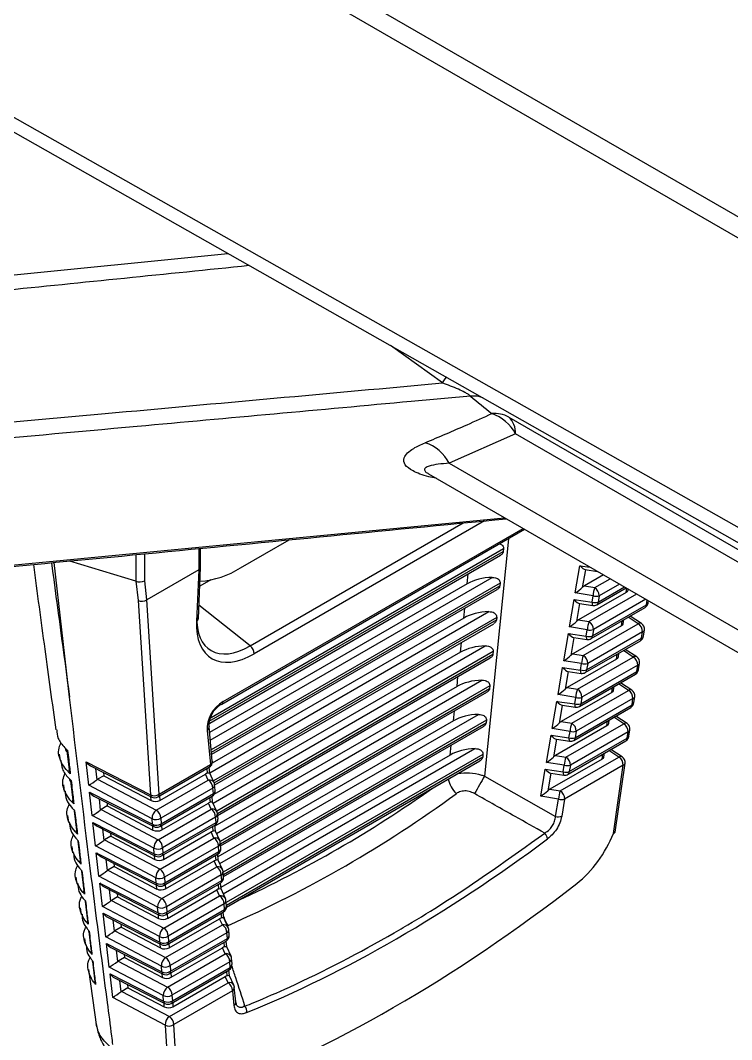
# Model space of a CAD drawing. Extents: x 2 to 136, y 1 to 99.
# Drawn here: x 13.656 to 14.772, y 78.364 to 79.963 of the extents above; entities that cross this region are included whole.
import ezdxf

# ---------------------------------------------------------------- set-up
doc = ezdxf.new("R2010")
doc.units = 0
doc.header["$MEASUREMENT"] = 0
doc.layers.add('OBJECT', color=7, linetype='CONTINUOUS')

msp = doc.modelspace()

# ---------------------------------------------------------------- linework, layer by layer
at = {"layer": 'OBJECT'}
for p, q in [((16.1177, 78.8832), (12.8057, 80.7952)), ((12.8057, 80.7625), (16.1177, 78.8505)), ((13.1538, 79.5144), (13.9816, 79.597)), ((14.3184, 79.3939), (14.2369, 79.4524)), ((14.4224, 79.3402), (17.1935, 77.7405)), ((14.4329, 79.3143), (14.3291, 79.268)), ((17.2029, 77.7152), (14.4329, 79.3143)), ((14.3291, 79.268), (17.1991, 77.6112)), ((14.2961, 79.2517), (14.2963, 79.2515)), ((14.2964, 79.2515), (17.2201, 77.5637)), ((13.549, 79.099), (14.4159, 79.1825)), ((14.0167, 78.9814), (14.3509, 79.1743)), ((14.3842, 79.1776), (14.0232, 78.9691)), ((13.9722, 78.89), (14.4474, 79.1643)), ((13.9743, 78.8941), (14.4449, 79.1658)), ((14.0019, 79.1039), (14.0781, 79.1479)), ((14.4218, 79.1495), (14.3845, 78.7772)), ((13.8374, 79.1245), (13.8374, 79.0831)), ((13.8514, 79.0837), (13.8514, 79.1259)), ((13.9361, 79.1341), (13.9361, 79.1006)), ((13.939, 79.1048), (13.939, 79.1344)), ((13.9497, 78.8582), (14.4096, 79.1237)), ((14.4143, 79.1337), (13.9518, 78.8667)), ((13.9526, 78.8633), (14.4139, 79.1295)), ((14.4143, 79.1337), (14.4139, 79.1295)), ((13.7335, 78.9011), (13.7096, 79.1123)), ((13.8374, 79.0831), (13.7338, 79.1146)), ((14.5268, 79.0645), (14.5341, 79.1073)), ((14.5341, 79.1073), (14.5502, 79.105)), ((13.9361, 79.1006), (13.8548, 79.0537)), ((13.9361, 79.1006), (13.9326, 79.0204)), ((13.9356, 79.0245), (13.939, 79.1046)), ((13.9361, 79.1006), (13.9361, 79.1006)), ((14.3574, 79.0789), (14.359, 79.0945)), ((14.5426, 79.101), (14.5378, 79.0729)), ((14.5712, 79.0929), (14.5411, 79.0755)), ((14.5425, 79.1011), (14.5619, 79.0982)), ((13.8376, 79.083), (13.8411, 79.0527)), ((13.8548, 79.0537), (13.8514, 79.0837)), ((13.9554, 79.0853), (13.9377, 79.0751)), ((14.3574, 79.0789), (13.9532, 78.8455)), ((13.9543, 78.8337), (14.3964, 79.089)), ((14.4089, 79.0799), (13.9558, 78.8184)), ((13.9562, 78.8147), (14.4085, 79.0758)), ((14.4089, 79.0799), (14.4085, 79.0758)), ((14.5411, 79.0755), (14.5574, 79.0729)), ((14.5574, 79.0729), (14.5816, 79.0869)), ((14.5627, 79.0502), (14.6039, 79.074)), ((14.5961, 79.0785), (14.5644, 79.0602)), ((13.9565, 78.8115), (14.4042, 79.0699)), ((14.5548, 79.06), (14.5268, 79.0645)), ((14.6067, 79.0654), (14.532, 79.0223)), ((14.5483, 79.0197), (14.6231, 79.0629)), ((14.5531, 79.05), (14.5548, 79.06)), ((14.5606, 79.0461), (14.6064, 79.0725)), ((14.5644, 79.0602), (14.5627, 79.0502)), ((14.6067, 79.0654), (14.6076, 79.0719)), ((14.6096, 79.069), (14.6098, 79.0706)), ((13.8411, 79.0527), (13.8605, 78.748)), ((13.8742, 78.7487), (13.8547, 79.0537)), ((14.0167, 78.9814), (13.9365, 79.0455)), ((14.5178, 79.0114), (14.525, 79.0541)), ((14.525, 79.0541), (14.5531, 79.05)), ((14.5335, 79.0478), (14.5288, 79.0198)), ((14.5335, 79.0479), (14.5542, 79.0448)), ((14.5516, 78.9929), (14.6364, 79.0419)), ((14.5536, 78.997), (14.6385, 79.046)), ((14.6376, 79.0546), (14.5553, 79.0071)), ((14.6385, 79.046), (14.6396, 79.0534)), ((14.6413, 79.0491), (14.6418, 79.0521)), ((13.9535, 78.7826), (14.391, 79.0352)), ((14.4035, 79.0262), (13.9591, 78.7696)), ((14.352, 79.0251), (14.3536, 79.0407)), ((14.4035, 79.0262), (14.4031, 79.0221)), ((14.6254, 79.0163), (14.6098, 79.0265)), ((14.6308, 79.0165), (14.6128, 79.0282)), ((14.352, 79.0251), (13.9573, 78.7973)), ((13.9604, 78.7665), (14.4031, 79.0221)), ((13.9612, 78.7636), (14.3988, 79.0162)), ((14.5457, 79.0069), (14.5178, 79.0114)), ((14.5991, 79.0131), (14.523, 78.9692)), ((14.532, 79.0223), (14.5483, 79.0197)), ((14.5393, 78.9666), (14.6254, 79.0163)), ((14.5991, 79.0131), (14.6002, 79.021)), ((14.602, 79.0167), (14.6028, 79.0225)), ((14.5087, 78.9582), (14.516, 79.0009)), ((14.516, 79.0009), (14.544, 78.9968)), ((14.5245, 78.9946), (14.5197, 78.9666)), ((14.5244, 78.9947), (14.5451, 78.9916)), ((14.544, 78.9968), (14.5457, 79.0069)), ((14.5446, 78.9438), (14.6309, 78.9937)), ((14.6324, 79.0036), (14.5463, 78.9539)), ((14.5553, 79.0071), (14.5536, 78.997)), ((14.6309, 78.9937), (14.6324, 79.0036)), ((14.6338, 78.9968), (14.6352, 79.0067)), ((13.9586, 78.735), (14.3856, 78.9815)), ((14.3466, 78.9714), (14.3482, 78.987)), ((14.5425, 78.9397), (14.6289, 78.9895)), ((14.3466, 78.9714), (13.9599, 78.7482)), ((14.3982, 78.9725), (13.9644, 78.7221)), ((13.9655, 78.7188), (14.3977, 78.9683)), ((13.9658, 78.7156), (14.3934, 78.9625)), ((14.3982, 78.9725), (14.3977, 78.9683)), ((14.523, 78.9692), (14.5393, 78.9666)), ((14.5302, 78.9134), (14.6178, 78.964)), ((14.5915, 78.9608), (14.5927, 78.9686)), ((14.5944, 78.9644), (14.5953, 78.9701)), ((14.6178, 78.964), (14.6022, 78.9741)), ((14.6232, 78.9642), (14.6053, 78.9759)), ((14.4997, 78.9051), (14.5069, 78.9477)), ((14.5069, 78.9477), (14.535, 78.9436)), ((14.5367, 78.9537), (14.5087, 78.9582)), ((14.5915, 78.9608), (14.514, 78.916)), ((14.535, 78.9436), (14.5367, 78.9537)), ((14.6248, 78.9513), (14.5372, 78.9008)), ((14.5463, 78.9539), (14.5446, 78.9438)), ((14.6234, 78.9413), (14.6248, 78.9513)), ((14.6262, 78.9444), (14.6276, 78.9544)), ((14.3413, 78.9177), (14.3428, 78.9333)), ((14.5154, 78.9414), (14.5107, 78.9135)), ((14.5154, 78.9415), (14.5361, 78.9384)), ((14.5335, 78.8865), (14.6213, 78.9372)), ((14.5355, 78.8906), (14.6234, 78.9413)), ((14.3413, 78.9177), (13.9616, 78.6985)), ((13.964, 78.6874), (14.3803, 78.9278)), ((14.3928, 78.9187), (13.9697, 78.6745)), ((13.9702, 78.6709), (14.3924, 78.9146)), ((14.3928, 78.9187), (14.3924, 78.9146)), ((14.514, 78.916), (14.5302, 78.9134)), ((14.5839, 78.9085), (14.5851, 78.9163)), ((14.5869, 78.9121), (14.5877, 78.9178)), ((14.6102, 78.9117), (14.5947, 78.9218)), ((14.6156, 78.9119), (14.5977, 78.9236)), ((13.9705, 78.6677), (14.388, 78.9087)), ((14.5276, 78.9006), (14.4997, 78.9051)), ((14.5839, 78.9085), (14.5049, 78.8629)), ((14.5212, 78.8603), (14.6102, 78.9117)), ((14.5259, 78.8904), (14.5276, 78.9006)), ((14.6172, 78.899), (14.5282, 78.8476)), ((14.5372, 78.9008), (14.5355, 78.8906)), ((14.6158, 78.889), (14.6172, 78.899)), ((14.6186, 78.8921), (14.6201, 78.9021)), ((14.4906, 78.8519), (14.4979, 78.8945)), ((14.4979, 78.8945), (14.5259, 78.8904)), ((14.5064, 78.8882), (14.5016, 78.8603)), ((14.5063, 78.8883), (14.527, 78.8852)), ((14.5244, 78.8333), (14.6137, 78.8848)), ((14.5265, 78.8374), (14.6158, 78.889)), ((13.9693, 78.6399), (14.3749, 78.874)), ((14.3359, 78.8639), (14.3374, 78.8795)), ((14.6027, 78.8593), (14.5871, 78.8695)), ((14.6081, 78.8596), (14.5902, 78.8713)), ((13.9575, 78.8006), (13.9523, 78.8543)), ((14.3359, 78.8639), (13.9663, 78.6506)), ((14.3874, 78.865), (13.9745, 78.6266)), ((13.9748, 78.623), (14.387, 78.8609)), ((13.9751, 78.6197), (14.3827, 78.855)), ((14.3874, 78.865), (14.387, 78.8609)), ((14.5186, 78.8474), (14.4906, 78.8519)), ((14.5764, 78.8562), (14.4959, 78.8097)), ((14.5049, 78.8629), (14.5212, 78.8603)), ((14.5122, 78.8071), (14.6027, 78.8593)), ((14.5764, 78.8562), (14.5775, 78.8639)), ((14.5793, 78.8598), (14.5801, 78.8654)), ((14.611, 78.8397), (14.6125, 78.8498)), ((13.9494, 78.8488), (13.9547, 78.7952)), ((14.4816, 78.7988), (14.4888, 78.8413)), ((14.4888, 78.8413), (14.5169, 78.8372)), ((14.4973, 78.8351), (14.4926, 78.8072)), ((14.4973, 78.8351), (14.518, 78.832)), ((14.5169, 78.8372), (14.5186, 78.8474)), ((14.5174, 78.7842), (14.6082, 78.8366)), ((14.6097, 78.8467), (14.5192, 78.7945)), ((14.5282, 78.8476), (14.5265, 78.8374)), ((14.6082, 78.8366), (14.6097, 78.8467)), ((13.9747, 78.5924), (14.3695, 78.8203)), ((14.3305, 78.8102), (14.332, 78.8258)), ((14.5154, 78.7801), (14.6061, 78.8325)), ((14.6005, 78.8073), (14.5827, 78.8189)), ((13.7172, 78.8117), (13.7186, 78.8015)), ((13.7294, 78.8171), (13.7329, 78.7872)), ((14.3305, 78.8102), (13.971, 78.6027)), ((14.382, 78.8113), (13.9791, 78.5787)), ((13.9795, 78.575), (14.3816, 78.8072)), ((14.382, 78.8113), (14.3816, 78.8072)), ((14.5688, 78.8039), (14.4868, 78.7566)), ((14.4959, 78.8097), (14.5122, 78.8071)), ((14.5031, 78.754), (14.5951, 78.807)), ((14.5688, 78.8039), (14.5699, 78.8116)), ((14.5717, 78.8075), (14.5725, 78.8131)), ((14.5951, 78.807), (14.5796, 78.8172)), ((13.7594, 78.7996), (13.8605, 78.748)), ((13.7636, 78.7628), (13.7594, 78.7996)), ((13.7662, 78.7935), (13.8626, 78.7443)), ((13.7744, 78.7894), (13.7764, 78.7714)), ((13.8721, 78.7446), (13.9526, 78.791)), ((13.8742, 78.7487), (13.9547, 78.7952)), ((13.9501, 78.7816), (13.9494, 78.7892)), ((13.9536, 78.7817), (13.9526, 78.7911)), ((13.9796, 78.5717), (14.3773, 78.8013)), ((14.4726, 78.7456), (14.4798, 78.7881)), ((14.4798, 78.7881), (14.5078, 78.7841)), ((14.5096, 78.7943), (14.4816, 78.7988)), ((14.5078, 78.7841), (14.5096, 78.7943)), ((14.6021, 78.7944), (14.5101, 78.7413)), ((14.5192, 78.7945), (14.5174, 78.7842)), ((14.5866, 78.6872), (14.6021, 78.7944)), ((14.5893, 78.6894), (14.6049, 78.7975)), ((13.735, 78.7698), (13.7386, 78.7397)), ((13.7875, 78.7779), (13.7776, 78.7723)), ((13.7776, 78.7723), (13.8696, 78.7237)), ((13.7869, 78.783), (13.7875, 78.7779)), ((13.7875, 78.7779), (13.8615, 78.7388)), ((13.8696, 78.7237), (13.9512, 78.7709)), ((13.8752, 78.739), (13.9469, 78.7804)), ((13.9512, 78.7709), (13.9469, 78.7804)), ((13.9603, 78.7669), (13.9535, 78.7817)), ((14.3845, 78.7772), (14.4959, 78.714)), ((14.4883, 78.7819), (14.4836, 78.754)), ((14.4882, 78.7819), (14.5089, 78.7788)), ((13.7238, 78.7635), (13.7252, 78.7532)), ((13.8629, 78.7103), (13.7636, 78.7628)), ((13.9582, 78.7582), (13.8766, 78.7111)), ((13.9591, 78.7497), (13.9582, 78.7582)), ((13.962, 78.7552), (13.9611, 78.7637)), ((14.4868, 78.7566), (14.5031, 78.754)), ((13.7648, 78.7521), (13.8634, 78.7017)), ((13.7689, 78.7152), (13.7648, 78.7521)), ((13.7716, 78.746), (13.8655, 78.698)), ((13.7798, 78.7418), (13.7818, 78.7239)), ((13.8615, 78.7388), (13.8611, 78.7451)), ((13.8748, 78.7461), (13.8752, 78.739)), ((13.8751, 78.6983), (13.957, 78.7456)), ((13.8771, 78.7024), (13.9591, 78.7497)), ((13.9545, 78.7362), (13.9538, 78.7438)), ((13.958, 78.7363), (13.9571, 78.7456)), ((14.5005, 78.7411), (14.4726, 78.7456)), ((14.4959, 78.714), (14.5005, 78.7411)), ((14.5101, 78.7413), (14.5055, 78.7142)), ((13.7407, 78.7226), (13.7443, 78.6923)), ((13.7928, 78.7304), (13.783, 78.7247)), ((13.783, 78.7247), (13.8725, 78.6775)), ((13.7923, 78.7355), (13.7928, 78.7304)), ((13.7928, 78.7304), (13.8644, 78.6926)), ((13.8725, 78.6775), (13.9557, 78.7255)), ((13.8782, 78.6928), (13.9513, 78.735)), ((13.9557, 78.7255), (13.9513, 78.735)), ((13.9647, 78.7215), (13.958, 78.7363)), ((13.7304, 78.7152), (13.7318, 78.705)), ((13.8658, 78.6641), (13.7689, 78.7152)), ((13.8634, 78.7017), (13.8629, 78.7103)), ((13.8766, 78.7111), (13.8771, 78.7024)), ((13.9627, 78.7129), (13.8795, 78.6649)), ((13.9635, 78.7043), (13.9627, 78.7129)), ((13.9664, 78.7098), (13.9655, 78.7183)), ((13.7701, 78.7046), (13.8664, 78.6554)), ((13.7743, 78.6677), (13.7701, 78.7046)), ((13.777, 78.6985), (13.8685, 78.6518)), ((13.7852, 78.6943), (13.7872, 78.6764)), ((13.8644, 78.6926), (13.864, 78.6988)), ((13.8777, 78.6998), (13.8782, 78.6928)), ((13.878, 78.652), (13.9614, 78.7002)), ((13.8801, 78.6562), (13.9635, 78.7043)), ((13.959, 78.6908), (13.9582, 78.6983)), ((13.9624, 78.6909), (13.9615, 78.7002)), ((13.9691, 78.6761), (13.9624, 78.691)), ((13.7464, 78.6753), (13.75, 78.6449)), ((13.7982, 78.6829), (13.7884, 78.6772)), ((13.7884, 78.6772), (13.8755, 78.6313)), ((13.7976, 78.6879), (13.7982, 78.6829)), ((13.7982, 78.6829), (13.8674, 78.6464)), ((13.8755, 78.6313), (13.9601, 78.6801)), ((13.8811, 78.6465), (13.9557, 78.6896)), ((13.9601, 78.6801), (13.9557, 78.6896)), ((13.737, 78.667), (13.7384, 78.6567)), ((13.8688, 78.6179), (13.7743, 78.6677)), ((13.8664, 78.6554), (13.8658, 78.6641)), ((13.8795, 78.6649), (13.8801, 78.6562)), ((13.9671, 78.6675), (13.8825, 78.6186)), ((13.883, 78.6099), (13.9679, 78.6589)), ((13.9679, 78.6589), (13.9671, 78.6675)), ((13.9708, 78.6644), (13.97, 78.673)), ((13.7755, 78.6571), (13.8693, 78.6091)), ((13.7797, 78.6202), (13.7755, 78.6571)), ((13.7823, 78.651), (13.8714, 78.6055)), ((13.7905, 78.6468), (13.7926, 78.6289)), ((13.8674, 78.6464), (13.867, 78.6525)), ((13.8807, 78.6536), (13.8811, 78.6465)), ((13.881, 78.6057), (13.9658, 78.6547)), ((13.8841, 78.6003), (13.9602, 78.6442)), ((13.9645, 78.6347), (13.9602, 78.6442)), ((13.9634, 78.6455), (13.9627, 78.6529)), ((13.9668, 78.6455), (13.9659, 78.6548)), ((13.9735, 78.6307), (13.9668, 78.6456)), ((13.7521, 78.6281), (13.7558, 78.5974)), ((13.8036, 78.6354), (13.7938, 78.6297)), ((13.7938, 78.6297), (13.8784, 78.585)), ((13.803, 78.6404), (13.8036, 78.6354)), ((13.8036, 78.6354), (13.8703, 78.6001)), ((13.8784, 78.585), (13.9645, 78.6347)), ((13.9752, 78.6189), (13.9744, 78.6276)), ((13.7436, 78.6188), (13.7451, 78.6084)), ((13.8717, 78.5717), (13.7797, 78.6202)), ((13.8693, 78.6091), (13.8688, 78.6179)), ((13.8825, 78.6186), (13.883, 78.6099)), ((13.9715, 78.6221), (13.8854, 78.5724)), ((13.886, 78.5636), (13.9723, 78.6135)), ((13.9723, 78.6135), (13.9715, 78.6221)), ((13.7809, 78.6095), (13.8723, 78.5629)), ((13.7851, 78.5727), (13.7809, 78.6095)), ((13.7877, 78.6035), (13.8743, 78.5592)), ((13.7959, 78.5993), (13.798, 78.5813)), ((13.8703, 78.6001), (13.8699, 78.6062)), ((13.8836, 78.6073), (13.8841, 78.6003)), ((13.8839, 78.5595), (13.9703, 78.6093)), ((13.887, 78.5541), (13.9646, 78.5989)), ((13.9689, 78.5893), (13.9646, 78.5989)), ((13.9678, 78.6001), (13.9671, 78.6075)), ((13.9712, 78.6002), (13.9703, 78.6093)), ((13.9779, 78.5854), (13.9712, 78.6002)), ((13.7578, 78.5809), (13.7615, 78.55)), ((13.809, 78.5878), (13.7992, 78.5822)), ((13.7992, 78.5822), (13.8813, 78.5388)), ((13.8084, 78.5929), (13.809, 78.5878)), ((13.809, 78.5878), (13.8733, 78.5539)), ((13.8813, 78.5388), (13.9689, 78.5893)), ((13.9796, 78.5735), (13.9788, 78.5822)), ((13.7502, 78.5705), (13.7517, 78.5602)), ((13.8746, 78.5254), (13.7851, 78.5727)), ((13.7863, 78.562), (13.8752, 78.5166)), ((13.7905, 78.5252), (13.7863, 78.562)), ((13.8723, 78.5629), (13.8717, 78.5717)), ((13.8854, 78.5724), (13.886, 78.5636)), ((13.8868, 78.5132), (13.9747, 78.5639)), ((13.9759, 78.5767), (13.8883, 78.5262)), ((13.8889, 78.5173), (13.9767, 78.568)), ((13.9722, 78.5547), (13.9715, 78.5621)), ((13.9756, 78.5548), (13.9747, 78.5639)), ((13.9767, 78.568), (13.9759, 78.5767)), ((13.7931, 78.556), (13.8773, 78.5129)), ((13.8013, 78.5518), (13.8033, 78.5338)), ((13.8733, 78.5539), (13.8729, 78.56)), ((13.8866, 78.561), (13.887, 78.5541)), ((13.89, 78.5078), (13.969, 78.5535)), ((13.9733, 78.544), (13.969, 78.5535)), ((13.9823, 78.54), (13.9756, 78.5548)), ((13.7636, 78.5337), (13.7674, 78.5026)), ((13.8144, 78.5403), (13.8046, 78.5347)), ((13.8046, 78.5347), (13.8843, 78.4926)), ((13.8138, 78.5454), (13.8144, 78.5403)), ((13.8144, 78.5403), (13.8762, 78.5077)), ((13.8843, 78.4926), (13.9733, 78.544)), ((13.9803, 78.5313), (13.8913, 78.4799)), ((13.9812, 78.5226), (13.9803, 78.5313)), ((13.984, 78.5281), (13.9832, 78.5368)), ((13.7569, 78.5223), (13.7583, 78.5119)), ((13.8776, 78.4792), (13.7905, 78.5252)), ((13.7917, 78.5145), (13.8782, 78.4703)), ((13.7959, 78.4777), (13.7917, 78.5145)), ((13.8752, 78.5166), (13.8746, 78.5254)), ((13.8883, 78.5262), (13.8889, 78.5173)), ((13.8895, 78.5147), (13.89, 78.5078)), ((13.8898, 78.4669), (13.9791, 78.5185)), ((13.8919, 78.4711), (13.9812, 78.5226)), ((13.9766, 78.5093), (13.9759, 78.5166)), ((13.98, 78.5094), (13.9791, 78.5185)), ((13.7985, 78.5084), (13.8802, 78.4667)), ((13.8067, 78.5043), (13.8087, 78.4863)), ((13.8762, 78.5077), (13.8758, 78.5137)), ((13.8872, 78.4463), (13.9777, 78.4986)), ((13.8929, 78.4616), (13.9734, 78.5081)), ((13.9777, 78.4986), (13.9734, 78.5081)), ((13.9868, 78.4946), (13.98, 78.5094)), ((13.7694, 78.4866), (13.7732, 78.4552)), ((13.8198, 78.4928), (13.8099, 78.4871)), ((13.8099, 78.4871), (13.8872, 78.4463)), ((13.8192, 78.4979), (13.8198, 78.4928)), ((13.8198, 78.4928), (13.8792, 78.4614)), ((13.9847, 78.4859), (13.8942, 78.4337)), ((13.9856, 78.4772), (13.9847, 78.4859)), ((13.9885, 78.4827), (13.9876, 78.4914)), ((13.7635, 78.4741), (13.7758, 78.384)), ((13.8805, 78.433), (13.7959, 78.4777)), ((13.7971, 78.467), (13.8811, 78.4241)), ((13.8012, 78.4301), (13.7971, 78.467)), ((13.8782, 78.4703), (13.8776, 78.4792)), ((13.8792, 78.4614), (13.8788, 78.4674)), ((13.8913, 78.4799), (13.8919, 78.4711)), ((13.8925, 78.4685), (13.8929, 78.4616)), ((13.8927, 78.4206), (13.9835, 78.473)), ((13.8948, 78.4248), (13.9856, 78.4772)), ((13.981, 78.4639), (13.9803, 78.4712)), ((13.9844, 78.464), (13.9836, 78.4731)), ((13.8039, 78.4609), (13.8832, 78.4204)), ((13.8121, 78.4567), (13.8141, 78.4388)), ((13.8246, 78.4504), (13.8251, 78.4453)), ((13.8902, 78.4001), (13.9821, 78.4532)), ((13.8958, 78.4154), (13.9778, 78.4627)), ((13.9821, 78.4532), (13.9778, 78.4627)), ((13.9912, 78.4492), (13.9844, 78.464)), ((13.8251, 78.4453), (13.8153, 78.4396)), ((13.8153, 78.4396), (13.8902, 78.4001)), ((13.8251, 78.4453), (13.8821, 78.4152)), ((13.9891, 78.4406), (13.8972, 78.3875)), ((13.9891, 78.4406), (13.9914, 78.4174)), ((13.9943, 78.4229), (13.992, 78.446)), ((13.8835, 78.3867), (13.8012, 78.4301)), ((13.8811, 78.4241), (13.8805, 78.433)), ((13.8821, 78.4152), (13.8817, 78.4211)), ((13.8942, 78.4337), (13.8948, 78.4248)), ((13.8954, 78.4222), (13.8958, 78.4154)), ((13.9949, 78.4209), (13.9944, 78.4225)), ((13.8835, 78.3867), (13.8896, 78.2907)), ((13.9032, 78.2927), (13.8972, 78.3875))]:
    msp.add_line(p, q, dxfattribs=at)
at = {"layer": 'OBJECT', "flags": 128}
for points in [[(12.8565, 80.2579), (13.0211, 80.1647), (13.7263, 79.7653), (16.2009, 78.3644)], [(12.9173, 80.2001), (13.585, 79.8218), (16.226, 78.3255)], [(14.3184, 79.3939), (14.3207, 79.3972), (14.3227, 79.4003), (14.3246, 79.403), (14.3249, 79.4034)], [(14.5531, 79.05), (14.5531, 79.0483), (14.5532, 79.0469), (14.5534, 79.0458), (14.5538, 79.0451), (14.5542, 79.0448), (14.5542, 79.0448)], [(14.544, 78.9968), (14.544, 78.9951), (14.5442, 78.9937), (14.5444, 78.9926), (14.5447, 78.9919), (14.5451, 78.9916), (14.5451, 78.9916)], [(14.535, 78.9436), (14.535, 78.9419), (14.5351, 78.9405), (14.5353, 78.9394), (14.5357, 78.9387), (14.5361, 78.9384), (14.5361, 78.9384)], [(14.5259, 78.8904), (14.5259, 78.8887), (14.5261, 78.8873), (14.5263, 78.8862), (14.5266, 78.8855), (14.527, 78.8852), (14.527, 78.8852)], [(13.952, 78.8556), (13.9523, 78.8548), (13.9523, 78.8543)], [(14.5169, 78.8372), (14.5169, 78.8355), (14.517, 78.8341), (14.5172, 78.833), (14.5176, 78.8323), (14.518, 78.832), (14.518, 78.832)], [(14.5078, 78.7841), (14.5078, 78.7823), (14.508, 78.7809), (14.5082, 78.7798), (14.5085, 78.7791), (14.5089, 78.7788), (14.5089, 78.7788)]]:
    msp.add_lwpolyline(points, dxfattribs=at)
at = {"layer": 'OBJECT'}
for centre, radius, start, end in [((14.3661, 79.3254), 0.048, 71.1294, 94.4176), ((14.9648, 80.0794), 0.9282, 229.5308, 232.2076), ((14.4, 79.3005), 0.0456, 60.6472, 95.0914), ((14.3743, 79.2832), 0.0663, 27.9345, 70.8768), ((14.4005, 79.3163), 0.0325, 356.5262, 47.5283), ((14.2712, 79.2383), 0.0651, 27.0753, 71.9405), ((13.9274, 79.2227), 0.1403, 274.3817, 302.0948), ((14.594, 79.0588), 0.0392, 158.9144, 178.1156), ((14.5593, 79.0754), 0.016, 253.6116, 288.5533), ((14.5491, 79.06), 0.0152, 0.7144, 57.2529), ((14.5576, 79.0654), 0.016, 253.6124, 288.5534), ((14.5556, 79.0547), 0.01, 261.7038, 299.9973), ((14.5579, 79.05), 0.0048, 304.7417, 2.4677), ((14.6314, 79.0505), 0.01, 299.9973, 351.7621), ((14.6337, 79.0458), 0.0048, 304.731, 2.4702), ((14.6372, 79.0501), 0.00428, 288.0401, 346.5776), ((13.9306, 79.025), 0.00503, 294.343, 354.2644), ((14.5849, 79.0056), 0.0392, 158.9158, 178.114), ((14.5401, 79.0069), 0.0153, 0.7156, 57.2499), ((14.6283, 79.0118), 0.00534, 62.1114, 122.9848), ((14.6171, 79.0034), 0.0153, 0.7156, 57.2499), ((14.6253, 79.0081), 0.01, 351.7621, 56.8281), ((14.5485, 79.0122), 0.016, 253.6064, 288.553), ((14.5502, 79.0222), 0.016, 253.606, 288.5534), ((14.5488, 78.9968), 0.0048, 304.731, 2.4702), ((14.6239, 78.9982), 0.01, 299.9973, 351.7621), ((14.6261, 78.9935), 0.0048, 304.7346, 2.4695), ((14.6296, 78.9977), 0.00428, 288.0438, 346.5828), ((14.631, 79.0077), 0.00428, 288.0402, 346.5775), ((14.0078, 78.9689), 0.0154, 0.8625, 54.4995), ((14.5466, 79.0015), 0.01, 261.7038, 299.9973), ((14.5759, 78.9525), 0.0392, 158.9158, 178.114), ((14.531, 78.9537), 0.0153, 0.7156, 57.2499), ((14.6207, 78.9595), 0.00534, 62.106, 123.0003), ((14.6095, 78.9511), 0.0153, 0.7152, 57.2521), ((14.6177, 78.9558), 0.01, 351.7621, 56.8281), ((14.5412, 78.9691), 0.016, 253.6059, 288.5535), ((14.6235, 78.9554), 0.00428, 288.0308, 346.5869), ((14.5395, 78.959), 0.016, 253.6067, 288.5535), ((14.5375, 78.9483), 0.01, 261.7038, 299.9973), ((14.5398, 78.9436), 0.0048, 304.7346, 2.4695), ((14.6163, 78.9458), 0.01, 299.9973, 351.7621), ((14.6186, 78.9411), 0.0048, 304.7323, 2.4719), ((14.622, 78.9454), 0.00428, 288.047, 346.5764), ((14.5668, 78.8993), 0.0392, 158.9142, 178.1155), ((14.5322, 78.9159), 0.016, 253.6116, 288.5535), ((14.522, 78.9006), 0.0153, 0.7152, 57.2521), ((14.6131, 78.9072), 0.00534, 62.1045, 122.9914), ((14.602, 78.8988), 0.0153, 0.7156, 57.2499), ((14.6102, 78.9035), 0.01, 351.7621, 56.8281), ((14.6159, 78.9031), 0.00428, 288.0469, 346.5797), ((13.9705, 78.893), 0.00353, 274.6149, 299.6685), ((13.9694, 78.8939), 0.00483, 304.9396, 2.2698), ((14.5304, 78.9058), 0.016, 253.6117, 288.5484), ((14.5285, 78.8951), 0.01, 261.7038, 299.9973), ((14.5307, 78.8904), 0.0048, 304.7323, 2.4719), ((14.6087, 78.8935), 0.01, 299.9973, 351.7621), ((14.611, 78.8888), 0.0048, 304.7462, 2.4633), ((14.6144, 78.893), 0.00428, 288.0359, 346.5818), ((13.946, 78.8541), 0.00633, 302.8989, 1.4099), ((14.5578, 78.8462), 0.0392, 158.9158, 178.114), ((14.513, 78.8474), 0.0153, 0.7156, 57.2499), ((14.6056, 78.8549), 0.00534, 62.1108, 122.9851), ((14.5944, 78.8465), 0.0153, 0.7156, 57.2499), ((14.6026, 78.8512), 0.01, 351.7621, 56.8281), ((14.6083, 78.8508), 0.00428, 288.0404, 346.5773), ((14.5214, 78.8526), 0.016, 253.612, 288.5531), ((14.5231, 78.8628), 0.016, 253.6062, 288.5532), ((14.5217, 78.8372), 0.0048, 304.7462, 2.4633), ((14.6011, 78.8411), 0.01, 299.9973, 351.7621), ((14.6034, 78.8364), 0.0048, 304.7318, 2.4724), ((14.6069, 78.8407), 0.00428, 288.0372, 346.5805), ((14.5194, 78.8419), 0.01, 261.7038, 299.9973), ((14.5488, 78.793), 0.0392, 158.9164, 178.1133), ((14.5039, 78.7943), 0.0153, 0.7156, 57.2499), ((14.598, 78.8026), 0.00534, 62.0877, 123.0082), ((14.5868, 78.7942), 0.0153, 0.7133, 57.2522), ((14.595, 78.7989), 0.01, 351.7621, 56.8281), ((13.9476, 78.7997), 0.01, 299.9973, 5.5533), ((13.9499, 78.795), 0.0048, 304.7323, 2.4719), ((13.9514, 78.8004), 0.0061, 301.6684, 2.6445), ((14.5141, 78.8096), 0.016, 253.6021, 288.5573), ((14.6008, 78.7985), 0.00428, 288.0471, 346.5795), ((13.9531, 78.7628), 0.00832, 29.7624, 102.6039), ((13.943, 78.7581), 0.0153, 0.7156, 57.2499), ((14.3783, 78.7853), 0.0524, 194.0463, 222.8228), ((16.0668, 77.7975), 1.9468, 149.7841, 150.7164), ((14.5123, 78.7994), 0.016, 253.6026, 288.5576), ((14.5104, 78.7887), 0.01, 261.7038, 299.9973), ((14.5126, 78.784), 0.0048, 304.7318, 2.4724), ((13.952, 78.7543), 0.01, 299.9973, 5.5533), ((13.9548, 78.7636), 0.00634, 302.9073, 1.4055), ((13.9556, 78.7551), 0.00634, 302.9084, 1.4044), ((13.9512, 78.7628), 0.01, 5.5533, 24.4463), ((13.212, 80.2958), 1.8851, 294.6317, 305.363), ((14.5397, 78.7399), 0.0392, 158.9142, 178.1155), ((14.4949, 78.7411), 0.0153, 0.7133, 57.2522), ((13.8667, 78.7601), 0.0136, 242.8629, 303.3767), ((13.8649, 78.7481), 0.00441, 181.3045, 238.2455), ((13.8671, 78.7532), 0.01, 242.9367, 299.9973), ((13.8694, 78.7485), 0.0048, 304.7323, 2.4719), ((13.9543, 78.7495), 0.0048, 304.7339, 2.4673), ((13.2124, 80.2896), 1.9087, 293.7837, 306.2109), ((14.505, 78.7565), 0.016, 253.6112, 288.5482), ((13.8788, 78.7107), 0.0159, 125.3835, 181.4257), ((13.8613, 78.7109), 0.0153, 0.7156, 57.2499), ((13.9575, 78.7174), 0.00832, 29.7526, 102.6136), ((13.9474, 78.7127), 0.0152, 0.7144, 57.2529), ((13.8691, 78.7225), 0.0136, 242.8571, 303.382), ((13.9564, 78.7088), 0.01, 299.9973, 5.5533), ((13.9592, 78.7182), 0.00633, 302.897, 1.4117), ((13.96, 78.7096), 0.00633, 302.897, 1.4117), ((13.9556, 78.7174), 0.01, 5.5533, 24.4463), ((14.5004, 78.7294), 0.016, 253.6064, 288.5538), ((13.8696, 78.7138), 0.0136, 242.8563, 303.3788), ((13.8678, 78.7018), 0.00441, 181.3075, 238.2376), ((13.8701, 78.7069), 0.01, 242.9367, 299.9973), ((13.8723, 78.7022), 0.0048, 304.7339, 2.4673), ((13.9587, 78.7041), 0.0048, 304.7417, 2.4677), ((13.8817, 78.6645), 0.0159, 125.3818, 181.4258), ((13.8643, 78.6647), 0.0152, 0.7144, 57.2529), ((13.9619, 78.672), 0.00832, 29.7628, 102.6035), ((13.9518, 78.6673), 0.0153, 0.7156, 57.2499), ((13.96, 78.672), 0.01, 5.5533, 24.4463), ((14.4667, 78.676), 0.017, 9.7656, 43.914), ((13.872, 78.6762), 0.0136, 242.8571, 303.382), ((13.9608, 78.6634), 0.01, 299.9973, 5.5533), ((13.9631, 78.6587), 0.0048, 304.731, 2.4702), ((13.9636, 78.6728), 0.00634, 302.909, 1.4039), ((13.9645, 78.6642), 0.00634, 302.9073, 1.4055), ((13.8726, 78.6675), 0.0136, 242.857, 303.3826), ((13.8708, 78.6555), 0.00441, 181.3121, 238.2322), ((13.873, 78.6607), 0.01, 242.9367, 299.9973), ((13.8753, 78.656), 0.0048, 304.7417, 2.4677), ((13.8847, 78.6183), 0.0159, 125.3822, 181.4254), ((13.8672, 78.6184), 0.0153, 0.7156, 57.2499), ((13.9663, 78.6266), 0.00832, 29.7624, 102.6039), ((13.9562, 78.6219), 0.0153, 0.7156, 57.2499), ((13.968, 78.6274), 0.00634, 302.9073, 1.4055), ((13.9644, 78.6266), 0.01, 5.5533, 24.4463), ((13.875, 78.63), 0.0136, 242.8563, 303.3788), ((13.8755, 78.6213), 0.0136, 242.8571, 303.382), ((13.8782, 78.6097), 0.0048, 304.731, 2.4702), ((13.9653, 78.618), 0.01, 299.9973, 5.5533), ((13.9675, 78.6133), 0.0048, 304.7346, 2.4695), ((13.9689, 78.6188), 0.00634, 302.909, 1.4039), ((13.8737, 78.6092), 0.00441, 181.3154, 238.2289), ((13.876, 78.6144), 0.01, 242.9367, 299.9973), ((13.8876, 78.5721), 0.0159, 125.385, 181.4243), ((13.8701, 78.5722), 0.0153, 0.7156, 57.2499), ((13.9707, 78.5812), 0.00832, 29.7596, 102.6069), ((13.9606, 78.5765), 0.0153, 0.7152, 57.2521), ((13.9725, 78.582), 0.00633, 302.8967, 1.4117), ((13.9688, 78.5812), 0.01, 5.5533, 24.4463), ((13.8779, 78.5838), 0.0136, 242.8568, 303.3821), ((13.8785, 78.575), 0.0136, 242.8629, 303.3767), ((13.8767, 78.563), 0.00441, 181.3121, 238.2322), ((13.8812, 78.5634), 0.0048, 304.7346, 2.4695), ((13.9697, 78.5726), 0.01, 299.9973, 5.5533), ((13.9719, 78.5678), 0.0048, 304.7323, 2.4719), ((13.9733, 78.5734), 0.00634, 302.9071, 1.4058), ((13.8789, 78.5681), 0.01, 242.9367, 299.9973), ((14.0192, 78.5698), 0.0458, 196.9454, 215.7453), ((13.8906, 78.5258), 0.0159, 125.3812, 181.4266), ((13.8731, 78.526), 0.0153, 0.7152, 57.2521), ((13.9751, 78.5358), 0.00832, 29.7628, 102.6035), ((13.9651, 78.5311), 0.0153, 0.7156, 57.2499), ((13.9769, 78.5366), 0.00634, 302.909, 1.4039), ((13.9732, 78.5358), 0.01, 5.5533, 24.4463), ((13.8809, 78.5375), 0.0136, 242.8536, 303.3854), ((13.8814, 78.5287), 0.0136, 242.8563, 303.3793), ((13.8796, 78.5167), 0.00441, 181.3069, 238.2374), ((13.8841, 78.5171), 0.0048, 304.7323, 2.4719), ((13.9741, 78.5271), 0.01, 299.9973, 5.5533), ((13.9764, 78.5224), 0.0048, 304.7462, 2.4633), ((13.9777, 78.5279), 0.00633, 302.8968, 1.4119), ((13.8818, 78.5219), 0.01, 242.9367, 299.9973), ((13.9795, 78.4905), 0.00832, 29.7655, 102.6007), ((13.9695, 78.4858), 0.0153, 0.7156, 57.2499), ((13.8935, 78.4796), 0.0159, 125.3823, 181.427), ((13.876, 78.4797), 0.0153, 0.7156, 57.2499), ((13.9785, 78.4817), 0.01, 299.9973, 5.5533), ((13.9813, 78.4913), 0.00634, 302.9073, 1.4055), ((13.9821, 78.4825), 0.00634, 302.9059, 1.4069), ((13.9777, 78.4905), 0.01, 5.5533, 24.4463), ((13.8838, 78.4913), 0.0136, 242.8627, 303.3762), ((13.8844, 78.4824), 0.0136, 242.8574, 303.3821), ((13.8826, 78.4704), 0.00441, 181.3113, 238.2322), ((13.8848, 78.4756), 0.01, 242.9367, 299.9973), ((13.8871, 78.4709), 0.0048, 304.7462, 2.4633), ((13.9808, 78.477), 0.0048, 304.7318, 2.4724), ((13.9841, 78.4454), 0.00805, 28.3123, 104.0542), ((13.9739, 78.4404), 0.0153, 0.7133, 57.2522), ((13.8965, 78.4334), 0.0159, 125.385, 181.4243), ((13.879, 78.4335), 0.0153, 0.7156, 57.2499), ((13.9857, 78.4459), 0.00634, 302.9084, 1.4044), ((13.9821, 78.4451), 0.01, 5.5533, 24.4463), ((13.8867, 78.4451), 0.0136, 242.8569, 303.382), ((13.8873, 78.4362), 0.0136, 242.8568, 303.3827), ((13.8855, 78.4242), 0.00441, 181.3113, 238.2322), ((13.8877, 78.4293), 0.01, 242.9367, 299.9973), ((13.89, 78.4246), 0.0048, 304.7318, 2.4724), ((13.9882, 78.4226), 0.0061, 301.6671, 2.6458), ((13.9975, 78.4081), 0.0139, 352.4639, 36.172), ((13.8994, 78.3871), 0.0159, 125.3812, 181.4266), ((13.8897, 78.3988), 0.0136, 242.8563, 303.3787), ((13.8819, 78.3873), 0.0153, 0.7133, 57.2522)]:
    msp.add_arc(centre, radius, start, end, dxfattribs=at)
for centre, major_axis, ratio, start_param, end_param in [((14.818, 81.3601), (-1.7566, 14.6383), 0.094069, 1.713697, 1.728284), ((14.5366, 79.112), (-0.0077, 0.0106), 0.37214, 1.74648, 2.800892), ((13.929, 79.1049), (0.01, -0.00021), 0.593676, 5.510532, 6.29593), ((13.8443, 79.0207), (-0.0072, 0.0624), 0.110772, 6.208863, 6.235043), ((13.8443, 79.0878), (0.00999, 0.00056), 0.611383, 3.944845, 5.463282), ((14.3998, 79.0539), (0.0602, -0.0001), 0.582929, 1.627585, 2.352515), ((14.5405, 79.0674), (0.00685, 0.00862), 0.521027, 0.922949, 1.32921), ((14.5293, 79.0692), (0.0114, 0.0082), 0.177132, 4.362399, 5.416811), ((14.5996, 79.0695), (0.0101, 0), 0.579269, 5.498575, 6.20079), ((13.8477, 79.058), (0.00996, 0.00088), 0.657558, 3.926517, 5.438599), ((13.8642, 78.9126), (-0.0092, 0.1411), 0.052174, 0.02575, 0.032105), ((14.5276, 79.0588), (-0.0077, 0.0106), 0.37214, 1.74648, 2.800892), ((14.0214, 79.0811), (0.067, 0.1062), 0.54181, 2.386027, 3.949227), ((14.3944, 79.0002), (0.0602, -0.0001), 0.582929, 1.627585, 2.352515), ((14.0285, 79.0766), (0.0732, 0.1141), 0.544414, 2.390031, 3.953231), ((14.5203, 79.016), (0.0114, 0.0082), 0.177132, 4.362399, 5.416811), ((14.5315, 79.0143), (0.00685, 0.00862), 0.521027, 0.922949, 1.32921), ((14.592, 79.0172), (0.0101, 0), 0.579269, 5.498575, 6.20079), ((14.5185, 79.0056), (-0.0077, 0.0106), 0.37214, 1.74648, 2.800892), ((14.389, 78.9465), (0.0602, -0.0001), 0.582929, 1.627585, 2.352515), ((14.5113, 78.9629), (0.0114, 0.0082), 0.177132, 4.362399, 5.416811), ((14.5224, 78.9611), (0.00685, 0.00862), 0.521027, 0.922949, 1.32921), ((14.5844, 78.9649), (0.0101, 0), 0.579269, 5.498575, 6.20079), ((14.5095, 78.9524), (-0.0077, 0.0106), 0.37214, 1.74648, 2.800892), ((14.3836, 78.8927), (0.0602, -0.0001), 0.582929, 1.627585, 2.352515), ((14.5134, 78.908), (0.00685, 0.00862), 0.521027, 0.922949, 1.32921), ((14.5022, 78.9097), (0.0114, 0.0082), 0.177132, 4.362399, 5.416811), ((14.5768, 78.9126), (0.0101, 0), 0.579269, 5.498575, 6.20079), ((13.9829, 78.8623), (0.0231, 0.0327), 0.746254, 1.016584, 2.42811), ((13.9758, 78.8668), (0.0172, 0.0247), 0.671525, 1.018401, 2.429927), ((14.5004, 78.8992), (-0.0077, 0.0106), 0.37214, 1.74648, 2.800892), ((14.3783, 78.839), (0.0602, -0.0001), 0.582929, 1.627585, 2.352515), ((14.4932, 78.8566), (0.0114, 0.0082), 0.177132, 4.362399, 5.416811), ((14.5044, 78.8548), (0.00685, 0.00862), 0.521027, 0.922949, 1.32921), ((14.5693, 78.8603), (0.0101, 0), 0.579269, 5.498575, 6.20079), ((14.4914, 78.846), (-0.0077, 0.0106), 0.37214, 1.74648, 2.800892), ((14.3729, 78.7853), (0.0602, -0.0001), 0.582929, 1.627585, 2.352515), ((14.4841, 78.8034), (0.0114, 0.0082), 0.177132, 4.362399, 5.416811), ((14.4953, 78.8017), (0.00685, 0.00862), 0.521027, 0.922949, 1.32921), ((14.5617, 78.808), (0.0101, 0), 0.579269, 5.498575, 6.20079), ((13.766, 78.8049), (-0.008, 0.0116), 0.599529, 1.609086, 2.301254), ((14.4823, 78.7928), (-0.0077, 0.0106), 0.37214, 1.74648, 2.800892), ((13.7702, 78.768), (0.00933, 0.00637), 0.079382, 3.868413, 5.38685), ((13.7776, 78.7641), (0.00501, 0.00866), 0.577652, 0.786964, 0.960864), ((13.9467, 78.7725), (0.0068, 0.00838), 0.543452, 0.550853, 0.957114), ((13.9438, 78.7791), (0.00979, 0.00262), 0.107022, 6.265381, 7.11643), ((14.4751, 78.7503), (0.0114, 0.0082), 0.177132, 4.362399, 5.416811), ((14.4863, 78.7485), (0.00685, 0.00862), 0.521027, 0.922949, 1.32921), ((13.7714, 78.7573), (-0.008, 0.0116), 0.599529, 1.609086, 2.301254), ((13.8682, 78.7432), (0.01, 0), 0.585374, 3.981212, 5.493294), ((13.7756, 78.7205), (0.00933, 0.00637), 0.079382, 3.868413, 5.38685), ((13.783, 78.7166), (0.00501, 0.00866), 0.577652, 0.786964, 0.960864), ((13.9511, 78.7272), (0.0068, 0.00838), 0.543452, 0.550853, 0.957114), ((13.9482, 78.7337), (0.00979, 0.00262), 0.107022, 6.265381, 7.11643), ((13.7768, 78.7098), (-0.008, 0.0116), 0.599529, 1.609086, 2.301254), ((13.8711, 78.697), (0.01, 0), 0.585374, 3.981212, 5.493294), ((13.9556, 78.6818), (0.0068, 0.00838), 0.543452, 0.550853, 0.957114), ((13.9526, 78.6883), (0.00979, 0.00262), 0.107022, 6.265381, 7.11643), ((13.781, 78.673), (0.00933, 0.00637), 0.079382, 3.868413, 5.38685), ((13.7884, 78.6691), (0.00501, 0.00866), 0.577652, 0.786964, 0.960864), ((14.3274, 80.2474), (1.1655, 1.8319), 0.546187, 3.795705, 4.104734), ((14.519, 78.6866), (0.0591, 0.0928), 0.546175, 4.132403, 5.053937), ((13.7822, 78.6623), (-0.008, 0.0116), 0.599529, 1.609086, 2.301254), ((13.8741, 78.6507), (0.01, 0), 0.585374, 3.981212, 5.493294), ((13.96, 78.6364), (0.0068, 0.00838), 0.543452, 0.550853, 0.957114), ((13.957, 78.6429), (0.00979, 0.00262), 0.107022, 6.265381, 7.11643), ((13.7863, 78.6255), (0.00933, 0.00637), 0.079382, 3.868413, 5.38685), ((13.7938, 78.6215), (0.00501, 0.00866), 0.577652, 0.786964, 0.960864), ((13.7876, 78.6148), (-0.008, 0.0116), 0.599529, 1.609086, 2.301254), ((13.877, 78.6045), (0.01, 0), 0.585374, 3.981212, 5.493294), ((14.325, 80.1948), (1.2039, 1.8907), 0.546175, 3.768895, 4.132403), ((13.9644, 78.591), (0.0068, 0.00838), 0.543452, 0.550853, 0.957114), ((13.9614, 78.5975), (0.00979, 0.00262), 0.107022, 6.265381, 7.11643), ((13.7917, 78.5779), (0.00933, 0.00637), 0.079382, 3.868413, 5.38685), ((13.7992, 78.574), (0.00501, 0.00866), 0.577652, 0.786964, 0.960864), ((13.7929, 78.5673), (-0.008, 0.0116), 0.599529, 1.609086, 2.301254), ((13.88, 78.5583), (0.01, 0), 0.585374, 3.981212, 5.493294), ((13.9688, 78.5456), (0.0068, 0.00838), 0.543452, 0.550853, 0.957114), ((13.9658, 78.5522), (0.00979, 0.00262), 0.107022, 6.265381, 7.11643), ((13.7971, 78.5304), (0.00933, 0.00637), 0.079382, 3.868413, 5.38685), ((13.8046, 78.5265), (0.00501, 0.00866), 0.577652, 0.786964, 0.960864), ((13.7983, 78.5198), (-0.008, 0.0116), 0.599529, 1.609086, 2.301254), ((13.8829, 78.512), (0.01, 0), 0.585374, 3.981212, 5.493294), ((13.9732, 78.5002), (0.0068, 0.00838), 0.543452, 0.550853, 0.957114), ((13.9702, 78.5068), (0.00979, 0.00262), 0.107022, 6.265381, 7.11643), ((13.8025, 78.4829), (0.00933, 0.00637), 0.079382, 3.868413, 5.38685), ((13.8099, 78.479), (0.00501, 0.00866), 0.577652, 0.786964, 0.960864), ((13.8037, 78.4722), (-0.008, 0.0116), 0.599529, 1.609086, 2.301254), ((13.8859, 78.4658), (0.01, 0), 0.585374, 3.981212, 5.493294), ((13.9776, 78.4549), (0.0068, 0.00838), 0.543452, 0.550853, 0.957114), ((13.9746, 78.4614), (0.00979, 0.00262), 0.107022, 6.265381, 7.11643), ((13.8079, 78.4354), (0.00933, 0.00637), 0.079382, 3.868413, 5.38685), ((13.8153, 78.4315), (0.00501, 0.00866), 0.577652, 0.786964, 0.960864), ((13.8888, 78.4196), (0.01, 0), 0.585374, 3.981212, 5.493294)]:
    msp.add_ellipse(centre, major_axis=major_axis, ratio=ratio, start_param=start_param, end_param=end_param, dxfattribs=at)
for points, knots in [([(14.0154, 79.5779), (13.885, 79.5646), (13.6026, 79.5358), (13.3201, 79.5077), (13.1681, 79.4926)], [0, 0, 0, 0, 0.461524, 1, 1, 1, 1]), ([(13.2326, 79.2951), (13.4181, 79.3121), (13.7798, 79.3451), (14.142, 79.3779), (14.3184, 79.3939)], [0, 0, 0, 0, 0.513008, 1, 1, 1, 1]), ([(14.3624, 79.3733), (14.3613, 79.3742), (14.3591, 79.376), (14.3524, 79.3798), (14.3388, 79.3862), (14.3268, 79.3907), (14.3184, 79.3939)], [0, 0, 0, 0, 0.128046, 0.255389, 0.479323, 1, 1, 1, 1]), ([(14.3624, 79.3733), (14.3314, 79.3704), (14.1572, 79.3545), (13.7857, 79.3208), (13.4457, 79.2896), (13.2487, 79.2716)], [0, 0, 0, 0, 0.083466, 0.469044, 1, 1, 1, 1]), ([(14.2913, 79.3002), (14.3133, 79.3095), (14.3484, 79.3243), (14.383, 79.34), (14.396, 79.3459)], [0, 0, 0, 0, 0.624895, 1, 1, 1, 1]), ([(14.3087, 79.2444), (14.3047, 79.2452), (14.2899, 79.2481), (14.2713, 79.2553), (14.2578, 79.2658), (14.2569, 79.2784), (14.2696, 79.2903), (14.285, 79.2973), (14.2913, 79.3002)], [0, 0, 0, 0, 0.0624701, 0.233218, 0.3842137, 0.5581762, 0.8176351, 1, 1, 1, 1]), ([(14.3291, 79.268), (14.3173, 79.267), (14.3016, 79.2656), (14.2908, 79.2609), (14.2897, 79.2571), (14.2923, 79.2537), (14.2958, 79.252), (14.2965, 79.2516)], [0, 0, 0, 0, 0.505846, 0.678385, 0.852193, 0.970905, 1, 1, 1, 1]), ([(13.5573, 79.0977), (13.649, 79.1065), (13.9364, 79.134), (14.2234, 79.1619), (14.4187, 79.1809)], [0, 0, 0, 0, 0.319363, 1, 1, 1, 1]), ([(14.4081, 79.1416), (14.4089, 79.1414), (14.4106, 79.1407), (14.4128, 79.1388), (14.4143, 79.1363), (14.4143, 79.1345), (14.4143, 79.1337)], [0, 0, 0, 0, 0.205702, 0.47896, 0.753712, 1, 1, 1, 1]), ([(14.4139, 79.1295), (14.4137, 79.1287), (14.4133, 79.127), (14.4116, 79.125), (14.4102, 79.1241), (14.4095, 79.1237)], [0, 0, 0, 0, 0.359205, 0.716865, 1, 1, 1, 1]), ([(13.6768, 79.1091), (13.6827, 79.0649), (13.6943, 78.9785), (13.7062, 78.8919), (13.712, 78.8497)], [0, 0, 0, 0, 0.512697, 1, 1, 1, 1]), ([(14.3964, 79.089), (14.3981, 79.0889), (14.4011, 79.0888), (14.4048, 79.0872), (14.4074, 79.0851), (14.4089, 79.0825), (14.4089, 79.0808), (14.4089, 79.0799)], [0, 0, 0, 0, 0.2782962, 0.4907959, 0.6659749, 0.8421109, 1, 1, 1, 1]), ([(14.4085, 79.0758), (14.4083, 79.075), (14.4079, 79.0732), (14.4063, 79.0713), (14.4048, 79.0704), (14.4041, 79.07)], [0, 0, 0, 0, 0.359205, 0.716865, 1, 1, 1, 1]), ([(14.391, 79.0352), (14.3927, 79.0352), (14.3957, 79.0351), (14.3995, 79.0335), (14.402, 79.0314), (14.4035, 79.0288), (14.4035, 79.027), (14.4035, 79.0262)], [0, 0, 0, 0, 0.278302, 0.490791, 0.665972, 0.842109, 1, 1, 1, 1]), ([(14.4031, 79.0221), (14.4029, 79.0212), (14.4025, 79.0195), (14.4009, 79.0175), (14.3994, 79.0167), (14.3988, 79.0163)], [0, 0, 0, 0, 0.3591613, 0.7168443, 1, 1, 1, 1]), ([(14.3856, 78.9815), (14.3873, 78.9814), (14.3903, 78.9813), (14.3941, 78.9798), (14.3966, 78.9776), (14.3981, 78.9751), (14.3981, 78.9733), (14.3982, 78.9725)], [0, 0, 0, 0, 0.278302, 0.490791, 0.665972, 0.842109, 1, 1, 1, 1]), ([(14.3977, 78.9683), (14.3975, 78.9675), (14.3971, 78.9658), (14.3955, 78.9638), (14.394, 78.9629), (14.3934, 78.9625)], [0, 0, 0, 0, 0.3591613, 0.7168443, 1, 1, 1, 1]), ([(14.3803, 78.9278), (14.3819, 78.9277), (14.3849, 78.9276), (14.3887, 78.926), (14.3912, 78.9239), (14.3927, 78.9213), (14.3928, 78.9196), (14.3928, 78.9187)], [0, 0, 0, 0, 0.278302, 0.490791, 0.665972, 0.842109, 1, 1, 1, 1]), ([(14.3924, 78.9146), (14.3922, 78.9138), (14.3918, 78.912), (14.3901, 78.9101), (14.3886, 78.9092), (14.388, 78.9088)], [0, 0, 0, 0, 0.3591613, 0.7168443, 1, 1, 1, 1]), ([(13.8016, 78.3561), (13.801, 78.3605), (13.7982, 78.3825), (13.7862, 78.4749), (13.7632, 78.6525), (13.7442, 78.8118), (13.7335, 78.9011)], [0, 0, 0, 0, 0.024147, 0.120738, 0.507103, 1, 1, 1, 1]), ([(14.3749, 78.874), (14.3766, 78.874), (14.3795, 78.8739), (14.3833, 78.8723), (14.3859, 78.8702), (14.3873, 78.8676), (14.3874, 78.8658), (14.3874, 78.865)], [0, 0, 0, 0, 0.278303, 0.490791, 0.665972, 0.842109, 1, 1, 1, 1]), ([(13.7135, 78.8499), (13.7138, 78.8454), (13.7146, 78.8355), (13.7229, 78.8249), (13.729, 78.819), (13.7304, 78.8177)], [0, 0, 0, 0, 0.3965499, 0.8606395, 1, 1, 1, 1]), ([(14.387, 78.8609), (14.3868, 78.86), (14.3864, 78.8583), (14.3847, 78.8563), (14.3833, 78.8555), (14.3826, 78.8551)], [0, 0, 0, 0, 0.3591613, 0.7168443, 1, 1, 1, 1]), ([(13.7347, 78.781), (13.7333, 78.7823), (13.7285, 78.7869), (13.7198, 78.7989), (13.714, 78.8147), (13.7187, 78.8262), (13.7203, 78.8301)], [0, 0, 0, 0, 0.090454, 0.316027, 0.767278, 1, 1, 1, 1]), ([(13.7272, 78.8208), (13.7271, 78.8205), (13.7268, 78.8183), (13.7283, 78.8164), (13.7297, 78.8147)], [0, 0, 0, 0, 0.165349, 1, 1, 1, 1]), ([(13.7304, 78.8177), (13.731, 78.8126), (13.7324, 78.8004), (13.7339, 78.7882), (13.7347, 78.781)], [0, 0, 0, 0, 0.412557, 1, 1, 1, 1]), ([(14.3695, 78.8203), (14.3712, 78.8202), (14.3742, 78.8201), (14.3779, 78.8186), (14.3805, 78.8164), (14.382, 78.8139), (14.382, 78.8121), (14.382, 78.8113)], [0, 0, 0, 0, 0.278303, 0.490792, 0.665974, 0.842141, 1, 1, 1, 1]), ([(13.72, 78.8017), (13.7204, 78.7972), (13.7211, 78.7877), (13.7289, 78.7774), (13.7346, 78.7717), (13.736, 78.7704)], [0, 0, 0, 0, 0.4015445, 0.8580825, 1, 1, 1, 1]), ([(14.3816, 78.8072), (14.3814, 78.8063), (14.381, 78.8046), (14.3793, 78.8026), (14.3779, 78.8017), (14.3772, 78.8013)], [0, 0, 0, 0, 0.359162, 0.716844, 1, 1, 1, 1]), ([(13.7347, 78.781), (13.7347, 78.781), (13.734, 78.7825), (13.733, 78.7846), (13.733, 78.7867), (13.733, 78.7872)], [0, 0, 0, 0, 0.019934, 0.747608, 1, 1, 1, 1]), ([(13.7403, 78.7337), (13.739, 78.735), (13.7343, 78.7396), (13.7259, 78.7517), (13.7206, 78.7672), (13.7253, 78.7783), (13.7269, 78.7819)], [0, 0, 0, 0, 0.091099, 0.3218508, 0.7835389, 1, 1, 1, 1]), ([(13.7337, 78.7727), (13.7336, 78.7724), (13.7334, 78.771), (13.7344, 78.7696), (13.7352, 78.7686)], [0, 0, 0, 0, 0.210334, 1, 1, 1, 1]), ([(13.736, 78.7704), (13.7366, 78.7653), (13.738, 78.7531), (13.7394, 78.7409), (13.7403, 78.7337)], [0, 0, 0, 0, 0.412532, 1, 1, 1, 1]), ([(14.3427, 78.7813), (14.3488, 78.7821), (14.3608, 78.7835), (14.3754, 78.7805), (14.3829, 78.7778), (14.3845, 78.7772)], [0, 0, 0, 0, 0.44304, 0.885225, 1, 1, 1, 1]), ([(14.3688, 78.7497), (14.366, 78.7511), (14.3603, 78.7537), (14.3513, 78.7543), (14.3444, 78.7525), (14.3411, 78.7504), (14.3399, 78.7496)], [0, 0, 0, 0, 0.2889384, 0.5787694, 0.8519438, 1, 1, 1, 1]), ([(13.7266, 78.7534), (13.7269, 78.749), (13.7276, 78.7399), (13.7349, 78.7299), (13.7403, 78.7244), (13.7415, 78.7231)], [0, 0, 0, 0, 0.407341, 0.855322, 1, 1, 1, 1]), ([(13.7403, 78.7337), (13.7403, 78.7337), (13.7396, 78.7351), (13.7387, 78.7371), (13.7387, 78.7392), (13.7386, 78.7398)], [0, 0, 0, 0, 0.020552, 0.722033, 1, 1, 1, 1]), ([(14.4789, 78.6878), (14.4634, 78.6965), (14.4266, 78.717), (14.39, 78.7378), (14.3688, 78.7497)], [0, 0, 0, 0, 0.422662, 1, 1, 1, 1]), ([(13.7459, 78.6864), (13.7446, 78.6877), (13.7401, 78.6924), (13.7321, 78.7045), (13.7271, 78.7197), (13.732, 78.7304), (13.7334, 78.7336)], [0, 0, 0, 0, 0.0917705, 0.3279584, 0.8005995, 1, 1, 1, 1]), ([(13.7415, 78.7231), (13.7421, 78.7181), (13.7436, 78.7058), (13.745, 78.6936), (13.7459, 78.6864)], [0, 0, 0, 0, 0.412495, 1, 1, 1, 1]), ([(14.4789, 78.6878), (14.4815, 78.6895), (14.4861, 78.6926), (14.4914, 78.6995), (14.4949, 78.7067), (14.4956, 78.7116), (14.4959, 78.714)], [0, 0, 0, 0, 0.295332, 0.524714, 0.754462, 1, 1, 1, 1]), ([(14.5055, 78.7142), (14.5047, 78.7108), (14.5031, 78.704), (14.4975, 78.6936), (14.4907, 78.6849), (14.4858, 78.6808), (14.4834, 78.6789)], [0, 0, 0, 0, 0.261885, 0.524406, 0.776422, 1, 1, 1, 1]), ([(13.7332, 78.7052), (13.7335, 78.7009), (13.7341, 78.6921), (13.741, 78.6824), (13.7459, 78.6772), (13.7472, 78.6758)], [0, 0, 0, 0, 0.414043, 0.852326, 1, 1, 1, 1]), ([(13.7459, 78.6864), (13.7459, 78.6865), (13.7454, 78.6875), (13.7446, 78.6894), (13.7444, 78.6914), (13.7444, 78.6923)], [0, 0, 0, 0, 0.021344, 0.540969, 1, 1, 1, 1]), ([(13.7515, 78.6392), (13.7503, 78.6405), (13.746, 78.6452), (13.7383, 78.6573), (13.7337, 78.6722), (13.7386, 78.6825), (13.7399, 78.6853)], [0, 0, 0, 0, 0.092469, 0.334366, 0.818519, 1, 1, 1, 1]), ([(13.7472, 78.6758), (13.7478, 78.6708), (13.7492, 78.6586), (13.7507, 78.6464), (13.7515, 78.6392)], [0, 0, 0, 0, 0.4124702, 1, 1, 1, 1]), ([(14.0087, 78.4163), (14.0134, 78.4182), (14.0365, 78.4277), (14.114, 78.4616), (14.1925, 78.5022), (14.2712, 78.548), (14.3499, 78.5956), (14.4239, 78.6484), (14.4789, 78.6878)], [0, 0, 0, 0, 0.029967, 0.149857, 0.5, 0.529967, 0.649857, 1, 1, 1, 1]), ([(14.5891, 78.6894), (14.5891, 78.6891), (14.5891, 78.6884), (14.588, 78.6877), (14.587, 78.6873), (14.5866, 78.6872), (14.5866, 78.6872)], [0, 0, 0, 0, 0.270177, 0.749384, 0.969665, 1, 1, 1, 1]), ([(13.7398, 78.6569), (13.7401, 78.6527), (13.7406, 78.6443), (13.7471, 78.635), (13.7516, 78.6299), (13.7528, 78.6286)], [0, 0, 0, 0, 0.421766, 0.849064, 1, 1, 1, 1]), ([(13.7515, 78.6392), (13.7515, 78.6392), (13.7511, 78.6401), (13.7503, 78.642), (13.7502, 78.6439), (13.7501, 78.6449)], [0, 0, 0, 0, 0.0221062, 0.5009503, 1, 1, 1, 1]), ([(13.7572, 78.592), (13.756, 78.5933), (13.7518, 78.5979), (13.7445, 78.6102), (13.7403, 78.6247), (13.7452, 78.6346), (13.7464, 78.6371)], [0, 0, 0, 0, 0.093194, 0.341098, 0.837363, 1, 1, 1, 1]), ([(13.7528, 78.6286), (13.7534, 78.6236), (13.7549, 78.6114), (13.7563, 78.5991), (13.7572, 78.592)], [0, 0, 0, 0, 0.4124332, 1, 1, 1, 1]), ([(13.7465, 78.6086), (13.7467, 78.6045), (13.7471, 78.5964), (13.7532, 78.5875), (13.7573, 78.5827), (13.7585, 78.5814)], [0, 0, 0, 0, 0.4306559, 0.8454944, 1, 1, 1, 1]), ([(13.7572, 78.592), (13.7572, 78.592), (13.7568, 78.5928), (13.7561, 78.5946), (13.7559, 78.5964), (13.7559, 78.5974)], [0, 0, 0, 0, 0.022932, 0.457544, 1, 1, 1, 1]), ([(13.7629, 78.5448), (13.7618, 78.546), (13.7577, 78.5507), (13.7508, 78.563), (13.7469, 78.5772), (13.7519, 78.5868), (13.753, 78.5889)], [0, 0, 0, 0, 0.093949, 0.34818, 0.857204, 1, 1, 1, 1]), ([(13.7585, 78.5814), (13.7591, 78.5763), (13.7605, 78.5641), (13.762, 78.5519), (13.7629, 78.5448)], [0, 0, 0, 0, 0.4123962, 1, 1, 1, 1]), ([(13.7531, 78.5604), (13.7533, 78.5564), (13.7536, 78.5486), (13.7593, 78.54), (13.7631, 78.5355), (13.7642, 78.5342)], [0, 0, 0, 0, 0.440879, 0.841571, 1, 1, 1, 1]), ([(13.7629, 78.5448), (13.7629, 78.5448), (13.7626, 78.5455), (13.7619, 78.5472), (13.7617, 78.549), (13.7616, 78.55)], [0, 0, 0, 0, 0.023938, 0.410127, 1, 1, 1, 1]), ([(13.7686, 78.4976), (13.7676, 78.4988), (13.7637, 78.5036), (13.7571, 78.5159), (13.7536, 78.5297), (13.7585, 78.5389), (13.7595, 78.5407)], [0, 0, 0, 0, 0.094734, 0.355638, 0.878125, 1, 1, 1, 1]), ([(13.7636, 78.5337), (13.7636, 78.5338), (13.7635, 78.5338), (13.764, 78.5341), (13.7642, 78.5342), (13.7642, 78.5342)], [0, 0, 0, 0, 0.666017, 0.977139, 1, 1, 1, 1]), ([(13.7642, 78.5342), (13.7648, 78.5291), (13.7663, 78.5169), (13.7677, 78.5047), (13.7686, 78.4976)], [0, 0, 0, 0, 0.412352, 1, 1, 1, 1]), ([(13.7598, 78.5121), (13.7599, 78.5082), (13.7602, 78.5008), (13.7655, 78.4926), (13.7689, 78.4883), (13.7699, 78.487)], [0, 0, 0, 0, 0.4526432, 0.8372386, 1, 1, 1, 1]), ([(13.7686, 78.4976), (13.7686, 78.4976), (13.7683, 78.4982), (13.7677, 78.4998), (13.7676, 78.5015), (13.7675, 78.5026)], [0, 0, 0, 0, 0.02494, 0.358143, 1, 1, 1, 1]), ([(13.7744, 78.4504), (13.7734, 78.4517), (13.7696, 78.4564), (13.7635, 78.4687), (13.7602, 78.4823), (13.7652, 78.4911), (13.766, 78.4925)], [0, 0, 0, 0, 0.095555, 0.363505, 0.900218, 1, 1, 1, 1]), ([(13.7694, 78.4866), (13.7694, 78.4866), (13.7693, 78.4867), (13.7698, 78.4869), (13.7699, 78.487), (13.7699, 78.487)], [0, 0, 0, 0, 0.728449, 0.976198, 1, 1, 1, 1]), ([(13.7699, 78.487), (13.7705, 78.482), (13.772, 78.4698), (13.7735, 78.4576), (13.7744, 78.4504)], [0, 0, 0, 0, 0.412308, 1, 1, 1, 1]), ([(14.0087, 78.4163), (14.0039, 78.4312), (13.997, 78.4523), (13.9902, 78.4735), (13.9881, 78.4798)], [0, 0, 0, 0, 0.704032, 1, 1, 1, 1]), ([(13.7744, 78.4504), (13.7743, 78.4505), (13.7742, 78.4509), (13.7735, 78.4525), (13.7734, 78.4541), (13.7733, 78.4553)], [0, 0, 0, 0, 0.026004, 0.3008889, 1, 1, 1, 1]), ([(13.9947, 78.4208), (13.9946, 78.421), (13.9945, 78.4213), (13.9944, 78.4224), (13.9944, 78.4231)], [0, 0, 0, 0, 0.438014, 1, 1, 1, 1]), ([(14.0087, 78.4163), (14.0066, 78.4154), (14.0029, 78.4136), (13.9983, 78.4149), (13.9957, 78.4174), (13.9951, 78.4201), (13.9949, 78.4209)], [0, 0, 0, 0, 0.345437, 0.613734, 0.88246, 1, 1, 1, 1]), ([(13.9914, 78.4174), (13.9919, 78.4148), (13.9929, 78.4095), (13.9978, 78.4051), (14.0042, 78.404), (14.009, 78.4056), (14.0113, 78.4063)], [0, 0, 0, 0, 0.261885, 0.524406, 0.776422, 1, 1, 1, 1]), ([(13.7751, 78.3887), (13.7766, 78.382), (13.7794, 78.3684), (13.7893, 78.3503), (13.8021, 78.335), (13.8129, 78.3279), (13.8181, 78.3244)], [0, 0, 0, 0, 0.258946, 0.516517, 0.765539, 1, 1, 1, 1]), ([(13.7968, 78.3533), (13.7911, 78.3588), (13.7799, 78.3694), (13.7769, 78.3825), (13.7754, 78.3888)], [0, 0, 0, 0, 0.516026, 1, 1, 1, 1])]:
    msp.add_open_spline(points, degree=3, knots=knots, dxfattribs=at)

doc.saveas('drawing.dxf')
